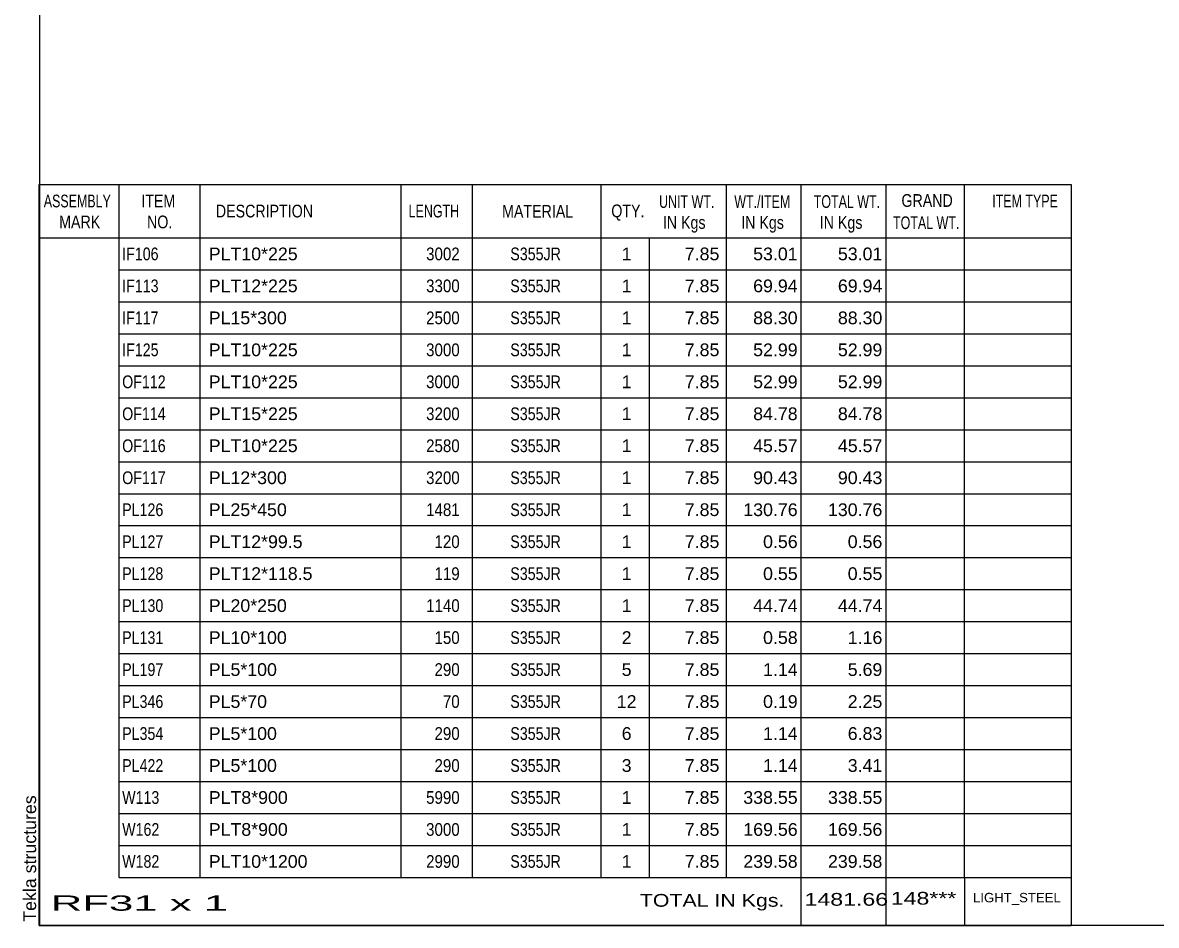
# Model space of a CAD drawing. Header units: millimetres. Extents: x -20 to 382, y -193 to 84.
# Drawn here: x -20.4 to 149.8, y -193.4 to -57.9 of the extents above; entities that cross this region are included whole.
import ezdxf

# ---------------------------------------------------------------- set-up
doc = ezdxf.new("R2010")
doc.units = ezdxf.units.MM
doc.styles.add('Arial', font='ARIAL.TTF', dxfattribs={"height": 0.2})

# ---------------------------------------------------------------- blocks, each defined once
blk = doc.blocks.new('Unknown-623477792-1210')
at = {"color": 5, "linetype": 'Continuous'}
for p, q in [((-17.9, 83.62), (-17.9, -193.38)), ((-17.9, -193.38), (382.1, -193.38))]:
    blk.add_line(p, q, dxfattribs=at)
at = {"color": 174, "linetype": 'Continuous', "style": 'Arial'}
blk.add_text('Tekla structures', height=1.9102, rotation=90, dxfattribs=at).set_placement((-18.4, -192.88))
blk = doc.blocks.new('CBS_BOM-623477792-7676')
at = {"color": 7, "linetype": 'Continuous'}
for p, q in [((-17.94, -90.22), (-17.94, -82.22)), ((-17.93, -82.22), (136.99, -82.22)), ((-5.94, -90.22), (-5.94, -82.22)), ((6.25, -90.22), (6.25, -82.22)), ((36.42, -90.22), (36.42, -82.22)), ((47.1, -90.22), (47.1, -82.22)), ((66.41, -90.22), (66.41, -82.22)), ((85.22, -90.22), (85.22, -82.22)), ((96.43, -90.22), (96.43, -82.22)), ((109.21, -90.22), (109.21, -82.22)), ((120.96, -90.22), (120.96, -82.22)), ((136.99, -82.22), (136.98, -90.21)), ((-17.94, -90.22), (136.99, -90.22)), ((-17.94, -95.02), (-17.94, -90.22)), ((-5.94, -95.02), (-5.94, -90.22)), ((6.25, -95.02), (6.25, -90.22)), ((36.42, -95.02), (36.42, -90.22)), ((47.1, -95.02), (47.1, -90.22)), ((66.41, -95.02), (66.41, -90.22)), ((73.68, -95.02), (73.68, -90.22)), ((85.22, -95.02), (85.22, -90.22)), ((96.43, -95.02), (96.43, -90.22)), ((109.21, -95.02), (109.21, -90.22)), ((120.98, -95.02), (120.98, -90.22)), ((136.99, -90.22), (136.99, -95.02)), ((-17.94, -99.82), (-17.94, -95.02)), ((-5.94, -95.02), (136.99, -95.02)), ((-5.94, -99.82), (-5.94, -95.02)), ((6.25, -99.82), (6.25, -95.02)), ((36.42, -99.82), (36.42, -95.02)), ((47.1, -99.82), (47.1, -95.02)), ((66.41, -99.82), (66.41, -95.02)), ((73.68, -99.82), (73.68, -95.02)), ((85.22, -99.82), (85.22, -95.02)), ((96.43, -99.82), (96.43, -95.02)), ((109.21, -99.82), (109.21, -95.02)), ((120.98, -99.82), (120.98, -95.02)), ((136.99, -95.02), (136.99, -99.82)), ((-17.94, -104.62), (-17.94, -99.82)), ((-5.94, -99.82), (136.99, -99.82)), ((-5.94, -104.62), (-5.94, -99.82)), ((6.25, -104.62), (6.25, -99.82)), ((36.42, -104.62), (36.42, -99.82)), ((47.1, -104.62), (47.1, -99.82)), ((66.41, -104.62), (66.41, -99.82)), ((73.68, -104.62), (73.68, -99.82)), ((85.22, -104.62), (85.22, -99.82)), ((96.43, -104.62), (96.43, -99.82)), ((109.21, -104.62), (109.21, -99.82)), ((120.98, -104.62), (120.98, -99.82)), ((136.99, -99.82), (136.99, -104.62)), ((-17.94, -109.42), (-17.94, -104.62)), ((-5.94, -104.62), (136.99, -104.62)), ((-5.94, -109.42), (-5.94, -104.62)), ((6.25, -109.42), (6.25, -104.62)), ((36.42, -109.42), (36.42, -104.62)), ((47.1, -109.42), (47.1, -104.62)), ((66.41, -109.42), (66.41, -104.62)), ((73.68, -109.42), (73.68, -104.62)), ((85.22, -109.42), (85.22, -104.62)), ((96.43, -109.42), (96.43, -104.62)), ((109.21, -109.42), (109.21, -104.62)), ((120.98, -109.42), (120.98, -104.62)), ((136.99, -104.62), (136.99, -109.42)), ((-17.94, -114.22), (-17.94, -109.42)), ((-5.94, -109.42), (136.99, -109.42)), ((-5.94, -114.22), (-5.94, -109.42)), ((6.25, -114.22), (6.25, -109.42)), ((36.42, -114.22), (36.42, -109.42)), ((47.1, -114.22), (47.1, -109.42)), ((66.41, -114.22), (66.41, -109.42)), ((73.68, -114.22), (73.68, -109.42)), ((85.22, -114.22), (85.22, -109.42)), ((96.43, -114.22), (96.43, -109.42)), ((109.21, -114.22), (109.21, -109.42)), ((120.98, -114.22), (120.98, -109.42)), ((136.99, -109.42), (136.99, -114.22)), ((-17.94, -119.02), (-17.94, -114.22)), ((-5.94, -114.22), (136.99, -114.22)), ((-5.94, -119.02), (-5.94, -114.22)), ((6.25, -119.02), (6.25, -114.22)), ((36.42, -119.02), (36.42, -114.22)), ((47.1, -119.02), (47.1, -114.22)), ((66.41, -119.02), (66.41, -114.22)), ((73.68, -119.02), (73.68, -114.22)), ((85.22, -119.02), (85.22, -114.22)), ((96.43, -119.02), (96.43, -114.22)), ((109.21, -119.02), (109.21, -114.22)), ((120.98, -119.02), (120.98, -114.22)), ((136.99, -114.22), (136.99, -119.02)), ((-17.94, -123.82), (-17.94, -119.02)), ((-5.94, -119.02), (136.99, -119.02)), ((-5.94, -123.82), (-5.94, -119.02)), ((6.25, -123.82), (6.25, -119.02)), ((36.42, -123.82), (36.42, -119.02)), ((47.1, -123.82), (47.1, -119.02)), ((66.41, -123.82), (66.41, -119.02)), ((73.68, -123.82), (73.68, -119.02)), ((85.22, -123.82), (85.22, -119.02)), ((96.43, -123.82), (96.43, -119.02)), ((109.21, -123.82), (109.21, -119.02)), ((120.98, -123.82), (120.98, -119.02)), ((136.99, -119.02), (136.99, -123.82)), ((-17.94, -128.62), (-17.94, -123.82)), ((-5.94, -123.82), (136.99, -123.82)), ((-5.94, -128.62), (-5.94, -123.82)), ((6.25, -128.62), (6.25, -123.82)), ((36.42, -128.62), (36.42, -123.82)), ((47.1, -128.62), (47.1, -123.82)), ((66.41, -128.62), (66.41, -123.82)), ((73.68, -128.62), (73.68, -123.82)), ((85.22, -128.62), (85.22, -123.82)), ((96.43, -128.62), (96.43, -123.82)), ((109.21, -128.62), (109.21, -123.82)), ((120.98, -128.62), (120.98, -123.82)), ((136.99, -123.82), (136.99, -128.62)), ((-17.94, -133.42), (-17.94, -128.62)), ((-5.94, -128.62), (136.99, -128.62)), ((-5.94, -133.42), (-5.94, -128.62)), ((6.25, -133.42), (6.25, -128.62)), ((36.42, -133.42), (36.42, -128.62)), ((47.1, -133.42), (47.1, -128.62)), ((66.41, -133.42), (66.41, -128.62)), ((73.68, -133.42), (73.68, -128.62)), ((85.22, -133.42), (85.22, -128.62)), ((96.43, -133.42), (96.43, -128.62)), ((109.21, -133.42), (109.21, -128.62)), ((120.98, -133.42), (120.98, -128.62)), ((136.99, -128.62), (136.99, -133.42)), ((-17.94, -138.22), (-17.94, -133.42)), ((-5.94, -133.42), (136.99, -133.42)), ((-5.94, -138.22), (-5.94, -133.42)), ((6.25, -138.22), (6.25, -133.42)), ((36.42, -138.22), (36.42, -133.42)), ((47.1, -138.22), (47.1, -133.42)), ((66.41, -138.22), (66.41, -133.42)), ((73.68, -138.22), (73.68, -133.42)), ((85.22, -138.22), (85.22, -133.42)), ((96.43, -138.22), (96.43, -133.42)), ((109.21, -138.22), (109.21, -133.42)), ((120.98, -138.22), (120.98, -133.42)), ((136.99, -133.42), (136.99, -138.22)), ((-17.94, -143.02), (-17.94, -138.22)), ((-5.94, -138.22), (136.99, -138.22)), ((-5.94, -143.02), (-5.94, -138.22)), ((6.25, -143.02), (6.25, -138.22)), ((36.42, -143.02), (36.42, -138.22)), ((47.1, -143.02), (47.1, -138.22)), ((66.41, -143.02), (66.41, -138.22)), ((73.68, -143.02), (73.68, -138.22)), ((85.22, -143.02), (85.22, -138.22)), ((96.43, -143.02), (96.43, -138.22)), ((109.21, -143.02), (109.21, -138.22)), ((120.98, -143.02), (120.98, -138.22)), ((136.99, -138.22), (136.99, -143.02)), ((-17.94, -147.82), (-17.94, -143.02)), ((-5.94, -143.02), (136.99, -143.02)), ((-5.94, -147.82), (-5.94, -143.02)), ((6.25, -147.82), (6.25, -143.02)), ((36.42, -147.82), (36.42, -143.02)), ((47.1, -147.82), (47.1, -143.02)), ((66.41, -147.82), (66.41, -143.02)), ((73.68, -147.82), (73.68, -143.02)), ((85.22, -147.82), (85.22, -143.02)), ((96.43, -147.82), (96.43, -143.02)), ((109.21, -147.82), (109.21, -143.02)), ((120.98, -147.82), (120.98, -143.02)), ((136.99, -143.02), (136.99, -147.82)), ((-17.94, -152.62), (-17.94, -147.82)), ((-5.94, -147.82), (136.99, -147.82)), ((-5.94, -152.62), (-5.94, -147.82)), ((6.25, -152.62), (6.25, -147.82)), ((36.42, -152.62), (36.42, -147.82)), ((47.1, -152.62), (47.1, -147.82)), ((66.41, -152.62), (66.41, -147.82)), ((73.68, -152.62), (73.68, -147.82)), ((85.22, -152.62), (85.22, -147.82)), ((96.43, -152.62), (96.43, -147.82)), ((109.21, -152.62), (109.21, -147.82)), ((120.98, -152.62), (120.98, -147.82)), ((136.99, -147.82), (136.99, -152.62)), ((-17.94, -157.42), (-17.94, -152.62)), ((-5.94, -152.62), (136.99, -152.62)), ((-5.94, -157.42), (-5.94, -152.62)), ((6.25, -157.42), (6.25, -152.62)), ((36.42, -157.42), (36.42, -152.62)), ((47.1, -157.42), (47.1, -152.62)), ((66.41, -157.42), (66.41, -152.62)), ((73.68, -157.42), (73.68, -152.62)), ((85.22, -157.42), (85.22, -152.62)), ((96.43, -157.42), (96.43, -152.62)), ((109.21, -157.42), (109.21, -152.62)), ((120.98, -157.42), (120.98, -152.62)), ((136.99, -152.62), (136.99, -157.42)), ((-17.94, -162.22), (-17.94, -157.42)), ((-5.94, -157.42), (136.99, -157.42)), ((-5.94, -162.22), (-5.94, -157.42)), ((6.25, -162.22), (6.25, -157.42)), ((36.42, -162.22), (36.42, -157.42)), ((47.1, -162.22), (47.1, -157.42)), ((66.41, -162.22), (66.41, -157.42)), ((73.68, -162.22), (73.68, -157.42)), ((85.22, -162.22), (85.22, -157.42)), ((96.43, -162.22), (96.43, -157.42)), ((109.21, -162.22), (109.21, -157.42)), ((120.98, -162.22), (120.98, -157.42)), ((136.99, -157.42), (136.99, -162.22)), ((-17.94, -167.02), (-17.94, -162.22)), ((-5.94, -162.22), (136.99, -162.22)), ((-5.94, -167.02), (-5.94, -162.22)), ((6.25, -167.02), (6.25, -162.22)), ((36.42, -167.02), (36.42, -162.22)), ((47.1, -167.02), (47.1, -162.22)), ((66.41, -167.02), (66.41, -162.22)), ((73.68, -167.02), (73.68, -162.22)), ((85.22, -167.02), (85.22, -162.22)), ((96.43, -167.02), (96.43, -162.22)), ((109.21, -167.02), (109.21, -162.22)), ((120.98, -167.02), (120.98, -162.22)), ((136.99, -162.22), (136.99, -167.02)), ((-17.94, -171.82), (-17.94, -167.02)), ((-5.94, -167.02), (136.99, -167.02)), ((-5.94, -171.82), (-5.94, -167.02)), ((6.25, -171.82), (6.25, -167.02)), ((36.42, -171.82), (36.42, -167.02)), ((47.1, -171.82), (47.1, -167.02)), ((66.41, -171.82), (66.41, -167.02)), ((73.68, -171.82), (73.68, -167.02)), ((85.22, -171.82), (85.22, -167.02)), ((96.43, -171.82), (96.43, -167.02)), ((109.21, -171.82), (109.21, -167.02)), ((120.98, -171.82), (120.98, -167.02)), ((136.99, -167.02), (136.99, -171.82)), ((-17.94, -176.62), (-17.94, -171.82)), ((-5.94, -171.82), (136.99, -171.82)), ((-5.94, -176.62), (-5.94, -171.82)), ((6.25, -176.62), (6.25, -171.82)), ((36.42, -176.62), (36.42, -171.82)), ((47.1, -176.62), (47.1, -171.82)), ((66.41, -176.62), (66.41, -171.82)), ((73.68, -176.62), (73.68, -171.82)), ((85.22, -176.62), (85.22, -171.82)), ((96.43, -176.62), (96.43, -171.82)), ((109.21, -176.62), (109.21, -171.82)), ((120.98, -176.62), (120.98, -171.82)), ((136.99, -171.82), (136.99, -176.62)), ((-17.94, -181.42), (-17.94, -176.62)), ((-5.94, -176.62), (136.99, -176.62)), ((-5.94, -181.42), (-5.94, -176.62)), ((6.25, -181.42), (6.25, -176.62)), ((36.42, -181.42), (36.42, -176.62)), ((47.1, -181.42), (47.1, -176.62)), ((66.41, -181.42), (66.41, -176.62)), ((73.68, -181.42), (73.68, -176.62)), ((85.22, -181.42), (85.22, -176.62)), ((96.43, -181.42), (96.43, -176.62)), ((109.21, -181.42), (109.21, -176.62)), ((120.98, -181.42), (120.98, -176.62)), ((136.99, -176.62), (136.99, -181.42)), ((-17.94, -186.22), (-17.94, -181.42)), ((-5.94, -181.42), (136.99, -181.42)), ((-5.94, -186.22), (-5.94, -181.42)), ((6.25, -186.22), (6.25, -181.42)), ((36.42, -186.22), (36.42, -181.42)), ((47.1, -186.22), (47.1, -181.42)), ((66.41, -186.22), (66.41, -181.42)), ((73.68, -186.22), (73.68, -181.42)), ((85.22, -186.22), (85.22, -181.42)), ((96.43, -186.22), (96.43, -181.42)), ((109.21, -186.22), (109.21, -181.42)), ((120.98, -186.22), (120.98, -181.42)), ((136.99, -181.42), (136.99, -186.22)), ((-17.94, -193.42), (-17.94, -186.24)), ((-5.94, -186.22), (136.99, -186.22)), ((96.43, -193.42), (96.43, -186.24)), ((109.21, -193.42), (109.21, -186.24)), ((121.02, -193.42), (121.02, -186.24)), ((136.99, -186.22), (136.99, -193.42)), ((-17.94, -193.42), (136.99, -193.42))]:
    blk.add_line(p, q, dxfattribs=at)
at = {"color": 3, "linetype": 'Continuous', "style": 'Arial'}
for s, height, width, p in [('ASSEMBLY', 1.91, 0.7, (-17.25, -85.64)), ('ITEM', 1.91, 0.8, (-2.61, -85.64)), ('UNIT WT.', 1.91, 0.7, (75.11, -85.72)), ('WT./ITEM', 1.91, 0.7, (86.4, -85.72)), ('TOTAL WT.', 1.91, 0.7, (98.33, -85.72)), ('GRAND', 1.91, 0.8, (111.49, -85.56)), ('ITEM TYPE', 1.91, 0.7, (125.12, -85.64)), ('DESCRIPTION', 1.9102, 0.8, (8.58, -87.15)), ('LENGTH', 1.91, 0.7, (37.52, -87.15)), ('MATERIAL', 1.91, 0.8, (51.55, -87.19)), ('QTY.', 1.91, 0.8, (67.94, -87.12)), ('MARK', 1.91, 0.8, (-14.94, -88.78)), ('NO.', 1.91, 0.8, (-1.75, -88.78)), ('IN Kgs', 1.91, 0.8, (75.68, -88.86)), ('IN Kgs', 1.91, 0.8, (87.44, -88.86)), ('IN Kgs', 1.91, 0.8, (99.23, -88.86)), ('TOTAL WT.', 1.91, 0.7, (110.23, -88.9))]:
    blk.add_text(s, height=height, dxfattribs=dict(at, width=width)).set_placement(p)
at = {"color": 7, "linetype": 'Continuous', "style": 'Arial'}
for s, width, p in [('IF106', 0.8, (-5.48, -93.58)), ('3002', 0.85, (40.14, -93.58)), ('S355JR', 0.8, (52.78, -93.58)), ('IF113', 0.8, (-5.48, -98.38)), ('3300', 0.85, (40.14, -98.38)), ('S355JR', 0.8, (52.78, -98.38)), ('IF117', 0.8, (-5.48, -103.18)), ('2500', 0.85, (40.14, -103.18)), ('S355JR', 0.8, (52.78, -103.18)), ('IF125', 0.8, (-5.48, -107.98)), ('3000', 0.85, (40.14, -107.98)), ('S355JR', 0.8, (52.78, -107.98)), ('OF112', 0.8, (-5.48, -112.78)), ('3000', 0.85, (40.14, -112.78)), ('S355JR', 0.8, (52.78, -112.78)), ('OF114', 0.8, (-5.48, -117.58)), ('3200', 0.85, (40.14, -117.58)), ('S355JR', 0.8, (52.78, -117.58)), ('OF116', 0.8, (-5.48, -122.38)), ('2580', 0.85, (40.14, -122.38)), ('S355JR', 0.8, (52.78, -122.38)), ('OF117', 0.8, (-5.48, -127.18)), ('3200', 0.85, (40.14, -127.18)), ('S355JR', 0.8, (52.78, -127.18)), ('PL126', 0.8, (-5.48, -131.98)), ('1481', 0.85, (40.14, -131.98)), ('S355JR', 0.8, (52.78, -131.98)), ('PL127', 0.8, (-5.48, -136.78)), ('120', 0.85, (41.4, -136.78)), ('S355JR', 0.8, (52.78, -136.78)), ('PL128', 0.8, (-5.48, -141.58)), ('119', 0.85, (41.4, -141.58)), ('S355JR', 0.8, (52.78, -141.58)), ('PL130', 0.8, (-5.48, -146.38)), ('1140', 0.85, (40.14, -146.38)), ('S355JR', 0.8, (52.78, -146.38)), ('PL131', 0.8, (-5.48, -151.18)), ('150', 0.85, (41.4, -151.18)), ('S355JR', 0.8, (52.78, -151.18)), ('PL197', 0.8, (-5.48, -155.98)), ('290', 0.85, (41.4, -155.98)), ('S355JR', 0.8, (52.78, -155.98)), ('PL346', 0.8, (-5.48, -160.78)), ('70', 0.85, (42.66, -160.78)), ('S355JR', 0.8, (52.78, -160.78)), ('PL354', 0.8, (-5.48, -165.58)), ('290', 0.85, (41.4, -165.58)), ('S355JR', 0.8, (52.78, -165.58)), ('PL422', 0.8, (-5.48, -170.38)), ('290', 0.85, (41.4, -170.38)), ('S355JR', 0.8, (52.78, -170.38)), ('W113', 0.8, (-5.48, -175.18)), ('5990', 0.85, (40.14, -175.18)), ('S355JR', 0.8, (52.78, -175.18)), ('W162', 0.8, (-5.48, -179.98)), ('3000', 0.85, (40.14, -179.98)), ('S355JR', 0.8, (52.78, -179.98)), ('W182', 0.8, (-5.48, -184.78)), ('2990', 0.85, (40.14, -184.78)), ('S355JR', 0.8, (52.78, -184.78))]:
    blk.add_text(s, height=1.91, dxfattribs=dict(at, width=width)).set_placement(p)
for s, height, p in [('PLT10*225', 1.91, (7.51, -93.58)), ('1', 1.91, (69.5, -93.58)), ('7.85', 1.91, (78.97, -93.58)), ('53.01', 1.91, (89.23, -93.58)), ('53.01', 1.91, (101.95, -93.58)), ('PLT12*225', 1.91, (7.51, -98.38)), ('1', 1.91, (69.5, -98.38)), ('7.85', 1.91, (78.97, -98.38)), ('69.94', 1.91, (89.23, -98.38)), ('69.94', 1.91, (101.95, -98.38)), ('PL15*300', 1.91, (7.51, -103.18)), ('1', 1.91, (69.5, -103.18)), ('7.85', 1.91, (78.97, -103.18)), ('88.30', 1.91, (89.23, -103.18)), ('88.30', 1.91, (101.95, -103.18)), ('PLT10*225', 1.91, (7.51, -107.98)), ('1', 1.91, (69.5, -107.98)), ('7.85', 1.91, (78.97, -107.98)), ('52.99', 1.91, (89.23, -107.98)), ('52.99', 1.91, (101.95, -107.98)), ('PLT10*225', 1.91, (7.51, -112.78)), ('1', 1.91, (69.5, -112.78)), ('7.85', 1.91, (78.97, -112.78)), ('52.99', 1.91, (89.23, -112.78)), ('52.99', 1.91, (101.95, -112.78)), ('PLT15*225', 1.91, (7.51, -117.58)), ('1', 1.91, (69.5, -117.58)), ('7.85', 1.91, (78.97, -117.58)), ('84.78', 1.91, (89.23, -117.58)), ('84.78', 1.91, (101.95, -117.58)), ('PLT10*225', 1.91, (7.51, -122.38)), ('1', 1.91, (69.5, -122.38)), ('7.85', 1.91, (78.97, -122.38)), ('45.57', 1.91, (89.23, -122.38)), ('45.57', 1.91, (101.95, -122.38)), ('PL12*300', 1.91, (7.51, -127.18)), ('1', 1.91, (69.5, -127.18)), ('7.85', 1.91, (78.97, -127.18)), ('90.43', 1.91, (89.23, -127.18)), ('90.43', 1.91, (101.95, -127.18)), ('PL25*450', 1.91, (7.51, -131.98)), ('1', 1.91, (69.5, -131.98)), ('7.85', 1.91, (78.97, -131.98)), ('130.76', 1.91, (87.75, -131.98)), ('130.76', 1.91, (100.46, -131.98)), ('PLT12*99.5', 1.91, (7.51, -136.78)), ('1', 1.91, (69.5, -136.78)), ('7.85', 1.91, (78.97, -136.78)), ('0.56', 1.91, (90.72, -136.78)), ('0.56', 1.91, (103.43, -136.78)), ('PLT12*118.5', 1.9102, (7.51, -141.58)), ('1', 1.91, (69.5, -141.58)), ('7.85', 1.91, (78.97, -141.58)), ('0.55', 1.91, (90.72, -141.58)), ('0.55', 1.91, (103.43, -141.58)), ('PL20*250', 1.91, (7.51, -146.38)), ('1', 1.91, (69.5, -146.38)), ('7.85', 1.91, (78.97, -146.38)), ('44.74', 1.91, (89.23, -146.38)), ('44.74', 1.91, (101.95, -146.38)), ('PL10*100', 1.91, (7.51, -151.18)), ('2', 1.91, (69.5, -151.18)), ('7.85', 1.91, (78.97, -151.18)), ('0.58', 1.91, (90.72, -151.18)), ('1.16', 1.91, (103.43, -151.18)), ('PL5*100', 1.91, (7.51, -155.98)), ('5', 1.91, (69.5, -155.98)), ('7.85', 1.91, (78.97, -155.98)), ('1.14', 1.91, (90.72, -155.98)), ('5.69', 1.91, (103.43, -155.98)), ('PL5*70', 1.91, (7.51, -160.78)), ('12', 1.91, (68.76, -160.78)), ('7.85', 1.91, (78.97, -160.78)), ('0.19', 1.91, (90.72, -160.78)), ('2.25', 1.91, (103.43, -160.78)), ('PL5*100', 1.91, (7.51, -165.58)), ('6', 1.91, (69.5, -165.58)), ('7.85', 1.91, (78.97, -165.58)), ('1.14', 1.91, (90.72, -165.58)), ('6.83', 1.91, (103.43, -165.58)), ('PL5*100', 1.91, (7.51, -170.38)), ('3', 1.91, (69.5, -170.38)), ('7.85', 1.91, (78.97, -170.38)), ('3.41', 1.91, (103.43, -170.38)), ('1.14', 1.91, (90.72, -170.38)), ('PLT8*900', 1.91, (7.51, -175.18)), ('1', 1.91, (69.5, -175.18)), ('7.85', 1.91, (78.97, -175.18)), ('338.55', 1.91, (87.75, -175.18)), ('338.55', 1.91, (100.46, -175.18)), ('PLT8*900', 1.91, (7.51, -179.98)), ('1', 1.91, (69.5, -179.98)), ('7.85', 1.91, (78.97, -179.98)), ('169.56', 1.91, (87.75, -179.98)), ('169.56', 1.91, (100.46, -179.98)), ('PLT10*1200', 1.91, (7.51, -184.78)), ('1', 1.91, (69.5, -184.78)), ('7.85', 1.91, (78.97, -184.78)), ('239.58', 1.91, (87.75, -184.78)), ('239.58', 1.91, (100.46, -184.78))]:
    blk.add_text(s, height=height, dxfattribs=at).set_placement(p)
at = {"color": 6, "linetype": 'Continuous', "style": 'Arial'}
for s, height, width, p in [('TOTAL IN Kgs.', 1.9102, 1.2, (72.22, -190.62)), ('1481.66', 1.91, 1.3, (96.95, -190.47)), ('148***', 1.91, 1.3, (109.89, -190.31)), ('RF31 x 1', 2.292, 2.05, (-16.21, -191.22))]:
    blk.add_text(s, height=height, dxfattribs=dict(at, width=width)).set_placement(p)
blk.add_text('LIGHT_STEEL', height=1.4135, dxfattribs=at).set_placement((122.24, -189.96))

msp = doc.modelspace()

# ---------------------------------------------------------------- block references
for name in ['Unknown-623477792-1210', 'CBS_BOM-623477792-7676']:
    msp.add_blockref(name, (0, 0))

doc.saveas('drawing.dxf')
